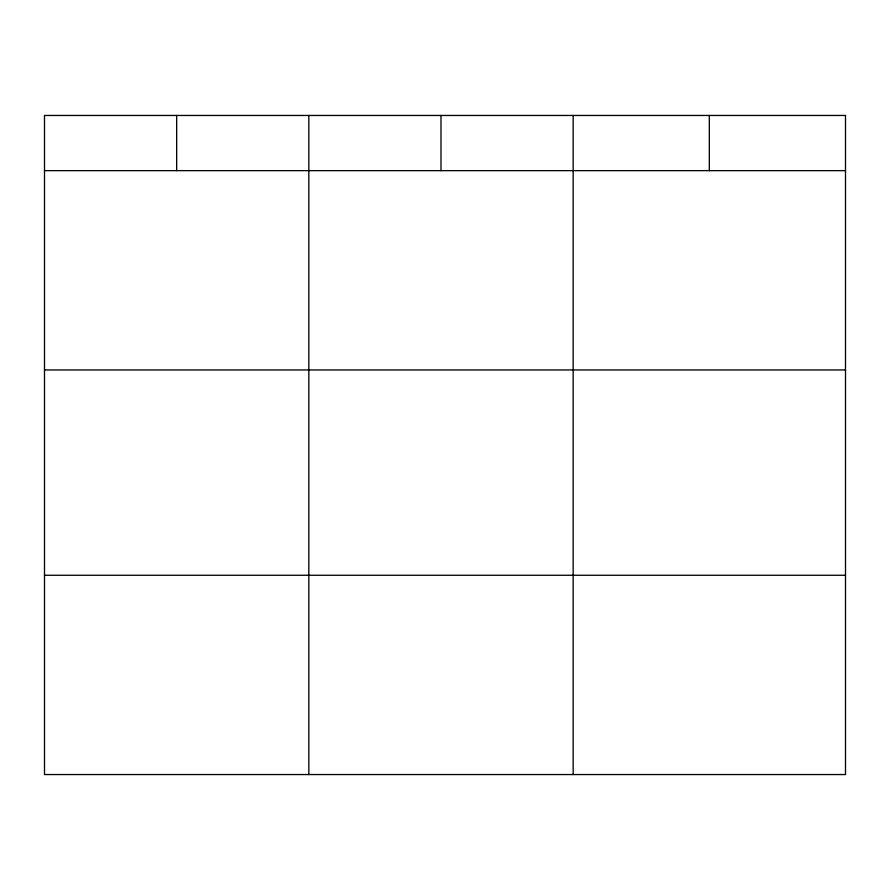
<?xml version="1.0" encoding="UTF-8"?>
<svg xmlns="http://www.w3.org/2000/svg" width="890" height="890" viewBox="0 0 890 890"><rect width="100%" height="100%" fill="white"/><g stroke="black" fill="none" stroke-linecap="round" stroke-linejoin="round"><path stroke-width="1.33" d="M44.5 170.646L845.5 170.646M44.5 369.94L845.5 369.94M44.5 575.263L845.5 575.263M709.33 115.455L709.33 170.646M573.16 115.455L573.16 774.545M440.995 115.455L440.995 170.646M308.83 115.455L308.83 774.545M176.665 115.455L176.665 170.646M845.5 115.455L44.5 115.455L44.5 774.545L845.5 774.545L845.5 115.455"/></g></svg>
